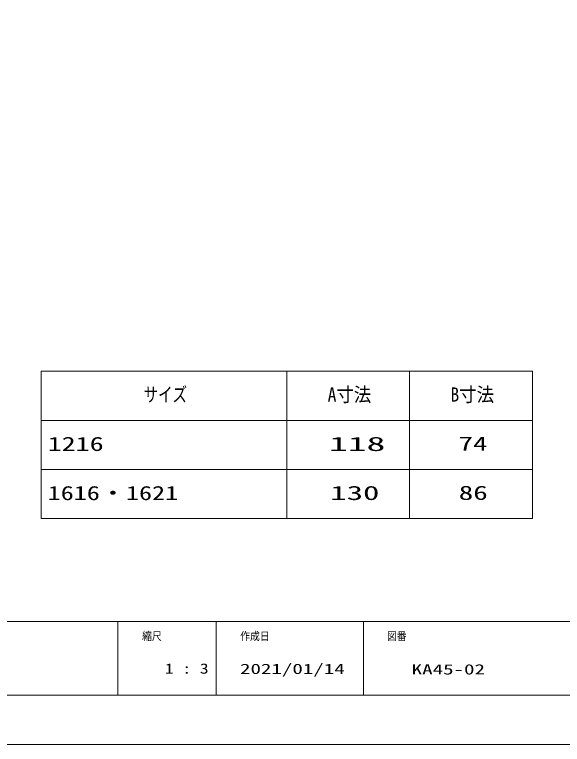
# Model space of a CAD drawing. Units: millimetres on the paper. Extents: x -305 to 305, y -152 to 152.
# Drawn here: x -17.1 to 94.4, y -148.5 to 0 of the extents above; entities that cross this region are included whole.
import ezdxf
from ezdxf.enums import TextEntityAlignment as Align

# ---------------------------------------------------------------- set-up
doc = ezdxf.new("R2010")
doc.units = ezdxf.units.MM
for name, color, linetype, lineweight in [('0-0_PV', 7, 'Continuous', 9), ('0-2_0', 7, 'Continuous', 9), ('0-3_1図面枠', 7, 'Continuous', 9), ('0-4_図面枠', 3, 'Continuous', 9), ('0-5_DEFPOINTS', 7, 'Continuous', 9)]:
    doc.layers.add(name, color=color, linetype=linetype, lineweight=lineweight)
doc.styles.add('ＭＳ ゴシック', font='')
doc.styles.get('ＭＳ ゴシック').set_extended_font_data('MS Gothic')

msp = doc.modelspace()

# ---------------------------------------------------------------- linework, layer by layer
at = {"layer": '0-0_PV'}
for p, q in [((-11.659, -72.561), (-11.659, -102.561)), ((-11.659, -72.561), (88.341, -72.561)), ((38.341, -72.561), (38.341, -102.561)), ((63.341, -72.561), (63.341, -102.561)), ((88.341, -72.561), (88.341, -102.561)), ((-11.659, -82.561), (88.341, -82.561)), ((-11.659, -92.561), (88.341, -92.561)), ((-11.659, -102.561), (88.341, -102.561))]:
    msp.add_line(p, q, dxfattribs=at)
at = {"layer": '0-2_0'}
for p, q in [((3.983, -123.498), (3.983, -138.498)), ((23.983, -123.498), (23.983, -138.498)), ((53.983, -123.498), (53.983, -138.498))]:
    msp.add_line(p, q, dxfattribs=at)
at = {"layer": '0-4_図面枠'}
msp.add_line((-291.017, -123.498), (108.983, -123.498), dxfattribs=at)
msp.add_lwpolyline([(-291.017, -138.498), (108.983, -138.498), (108.983, 138.502), (-291.017, 138.502)], close=True, dxfattribs=at)
at = {"layer": '0-5_DEFPOINTS'}
msp.add_line((118.983, -148.498), (-301.017, -148.498), dxfattribs=at)

# ---------------------------------------------------------------- texts
at = {"layer": '0-0_PV', "style": 'ＭＳ ゴシック'}
for s, height, width, p in [('サイズ', 2.889, 0.75, (9.185, -79.616)), ('A寸法', 2.889, 0.9, (46.665, -79.616)), ('B寸法', 2.889, 0.9, (71.665, -79.616)), ('1216', 2.886, 1.45, (-10.321, -89.661)), ('118', 2.886, 1.95, (46.919, -89.666)), ('74', 2.889, 1.5, (73.299, -89.616)), ('1616・1621', 2.889, 1.35, (-10.321, -99.661)), ('130', 2.886, 1.7, (47.184, -99.64)), ('86', 2.889, 1.5, (73.341, -99.616))]:
    msp.add_text(s, height=height, dxfattribs=dict(at, width=width)).set_placement(p, align=Align.BOTTOM_LEFT)
at = {"layer": '0-3_1図面枠', "style": 'ＭＳ ゴシック'}
for s, height, width, p in [('縮尺', 1.628, 0.9, (8.896, -127.769)), ('作成日', 1.628, 0.9, (28.857, -127.788)), ('図番', 1.628, 0.9, (58.732, -127.759)), ('1 : 3', 2.092, 1.25, (13.54, -134.738)), ('2021/01/14', 2.089, 1.5, (28.822, -134.801)), ('KA45-02', 2.089, 1.5, (63.761, -134.899))]:
    msp.add_text(s, height=height, dxfattribs=dict(at, width=width)).set_placement(p, align=Align.BOTTOM_LEFT)

doc.saveas('drawing.dxf')
